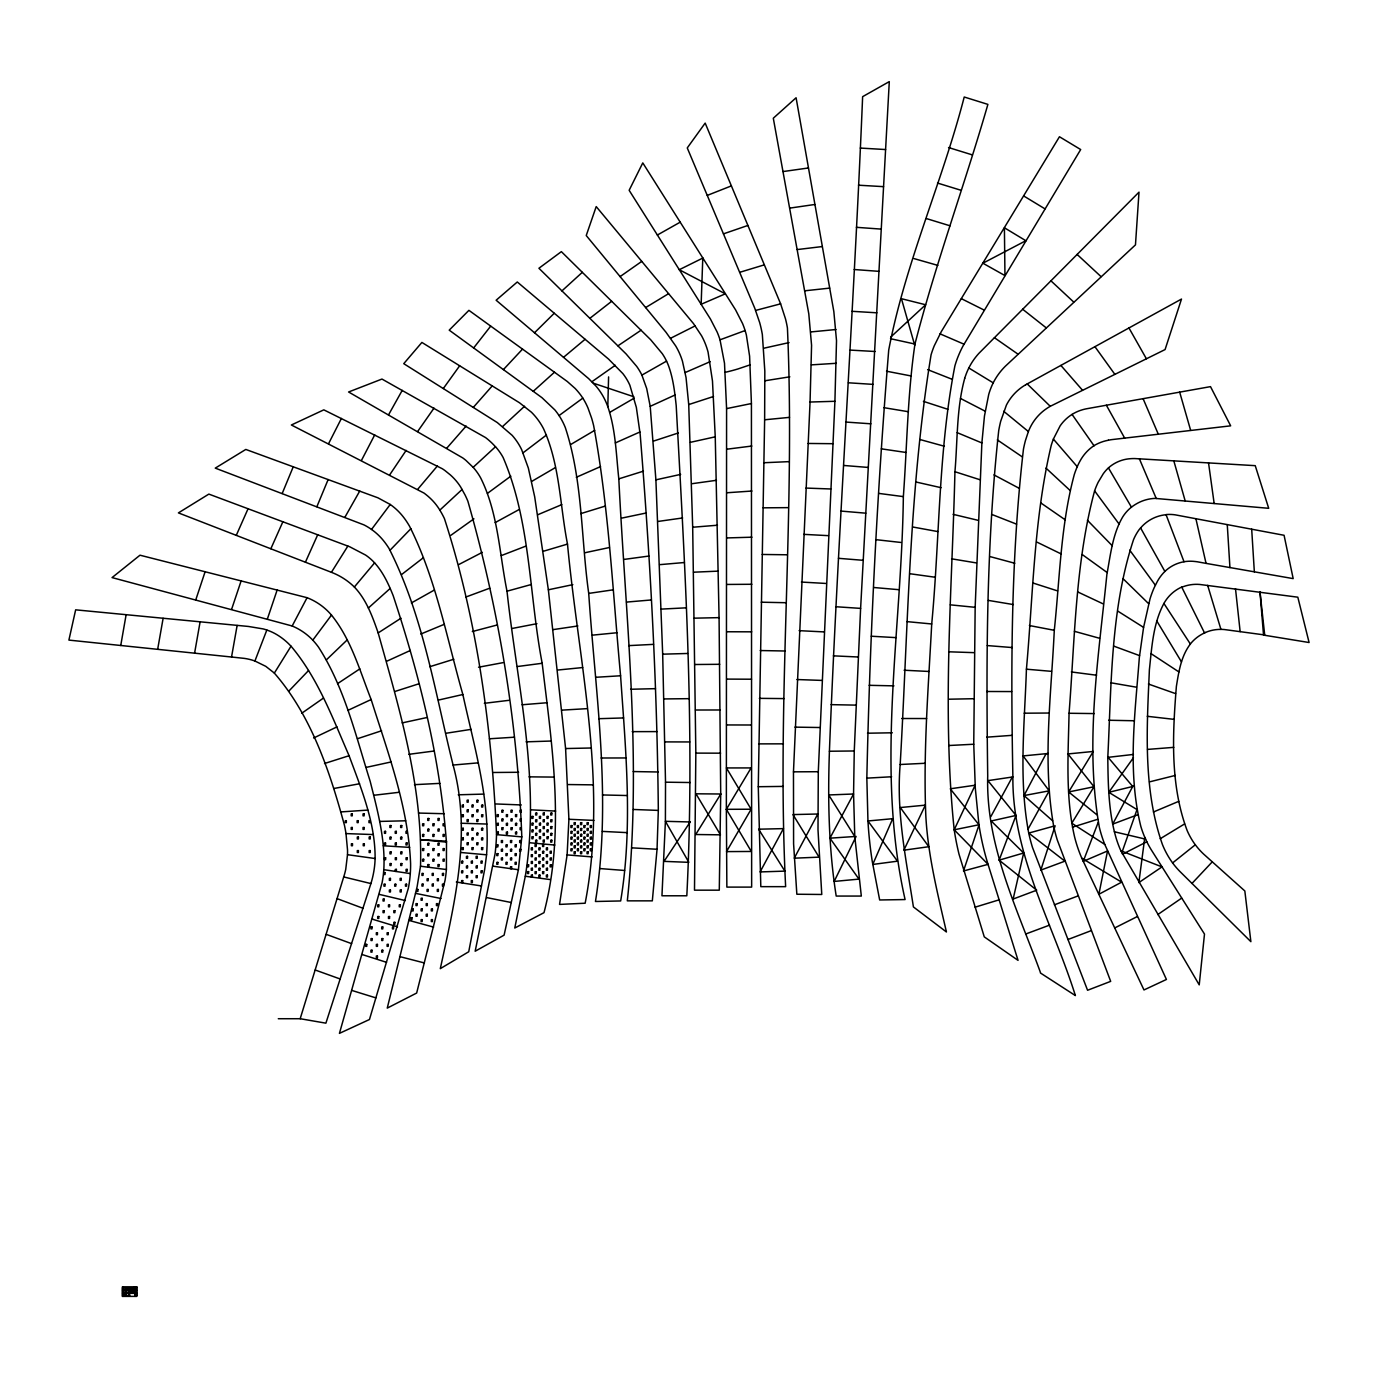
<?xml version="1.0" encoding="UTF-8"?>
<svg xmlns="http://www.w3.org/2000/svg" width="1378" height="1378" viewBox="0 0 1378 1378"><rect width="100%" height="100%" fill="white"/><g stroke="black" fill="none" stroke-linecap="round" stroke-linejoin="round"><path stroke-width="1.5" d="M751.182 767.925L726.413 767.942L751.131 809.231L726.516 851.604L751.303 851.466L726.361 809.317L726.585 408.611L724.501 363.224L720.022 339.815A86.366 86.366 0 0 0 717.128 332.012L710.428 319.007L629.143 190.302L642.785 162.897L735.594 309.895L742.535 323.486A82.508 82.508 0 0 1 745.102 330.548A81.216 81.216 0 0 1 746.376 335.061L749.598 356.144L751.423 403.53L751.647 887.105L726.861 887.105L726.361 809.317L751.096 767.925M665.522 782.187L665.402 821.322L661.957 895.786L686.812 895.786C695.115 732.476 685.107 568.718 676.202 405.614C674.755 392.265 673.222 378.709 668.623 366.014A61.063 61.063 0 0 0 666.556 361.122A58.858 58.858 0 0 0 662.267 353.646L650.674 339.746L561.363 251.64L538.919 268.262L626.129 353.974L636.688 366.376A60.684 60.684 0 0 1 641.89 375.092L646.695 388.544L650.209 406.338L655.894 479.837L662.68 654.171L665.522 782.187L690.309 782.532M720.711 794.004L719.282 890.171L694.495 890.171L695.838 753.111L692.686 527.24L688.724 404.564L686.037 377.538L682.454 361.208A70.14 70.14 0 0 0 675.702 345.947L666.039 332.305L586.236 235.535L596.209 206.579L693.513 323.623L701.591 335.801A73.447 73.447 0 0 1 708.068 352.079L712.478 380.983L715.251 436.826L719.075 617.637L720.711 794.004L695.959 793.797L720.47 834.827L695.701 834.517L720.797 794.004M900.178 764.497C896.113 812.675 906.19 859.803 913.407 906.931L946.428 931.976C937.66 893.719 927.928 855.29 925.827 815.948C923.174 751.923 928.341 687.88 931.717 623.976C939.83 538.143 938.28 450.658 954.902 365.859A100.06 100.06 0 0 1 957.882 357.074L959.071 354.215A100.766 100.766 0 0 1 963.084 345.861L1080.679 149.547L1059.458 136.749L941.277 331.667L934.25 345.826A95.978 95.978 0 0 0 931.08 354.783C908.998 489.845 908.154 628.024 900.178 764.497L925.189 763.274M1107.791 757.366C1111.478 684.797 1110.496 609.352 1133.543 539.625A50.986 50.986 0 0 1 1138.969 529.875L1140.588 527.912L1164.875 571.439A43.803 43.803 0 0 0 1157.52 581.12L1154.041 587.993A102.661 102.661 0 0 0 1150.027 598.844L1143.585 627.386L1139.33 657.599C1135.162 713.408 1127.135 771.37 1140.863 826.507A100.663 100.663 0 0 0 1144.808 837.393L1146.823 841.769A99.526 99.526 0 0 0 1150.992 849.382L1204.493 934.077L1199.222 984.874L1120.865 850.777A108.724 108.724 0 0 1 1116.163 838.237C1108.463 812.073 1108.119 784.426 1107.791 757.366L1133.422 754.438M764.635 419.79L764.824 371.061L762.344 334.561A116.01 116.01 0 0 0 759.691 322.659L754.765 308.224L687.26 147.928L705.174 123.09L780.62 303.832L785.46 318.749A106.519 106.519 0 0 1 787.424 328.016C795.674 513.977 776.382 700.558 785.632 886.657L760.811 886.657L758.279 786.717L764.635 419.79L789.525 417.362M793.47 771.835L793.59 843.818L796.846 894.236L821.77 894.477L817.998 829.763L818.291 771.714L834.913 401.291L836.515 340.659L833.845 311.617L796.088 97.752L773.299 118.215L808.8 313.891L811.573 345.31L810.057 402.031L793.47 771.835L818.291 771.714M964.703 378.382A68.004 68.004 0 0 1 968.82 367.978A64.335 64.335 0 0 1 978.776 353.474L1139.003 192.145L1135.472 244.871L1005.372 366.203A64.318 64.318 0 0 0 993.211 382.843A69.038 69.038 0 0 0 988.732 394.401L984.46 416.035L981.877 442.941L975.159 607.319L973.746 744.241L975.314 788.319L978.948 824.767A268.021 268.021 0 0 0 981.222 837.617A277.099 277.099 0 0 0 988.043 864.351L1018.049 960.363L984.271 936.868L959.036 854.257A276.961 276.961 0 0 1 954.196 829.797C941.829 710.91 952.077 590.886 954.937 471.724C957.624 440.684 956.401 408.698 964.703 378.382M300.18 1018.721L325.897 1023.165L370.906 883.574A95.754 95.754 0 0 0 373.283 874.324L373.869 871.189A88.536 88.536 0 0 0 375.109 858.528C375.367 822.718 361.277 788.716 349.082 755.712C332.632 718.007 317.87 677.993 291.034 646.179L274.343 673.101C311.325 715.578 329.824 771.577 344.431 825.198A172.216 172.216 0 0 1 345.465 830.434A150.891 150.891 0 0 1 345.999 833.587L347.514 849.881A90.345 90.345 0 0 1 347.497 854.687L345.74 869.346A85.212 85.212 0 0 1 344.448 874.53L300.18 1018.721L278.287 1018.721M1025.645 384.789L1181.497 299.06L1165.082 349.564L1050.26 406.303A54.982 54.982 0 0 0 1047.177 408.198A48.488 48.488 0 0 0 1030.572 426.698A58.048 58.048 0 0 0 1028.384 431.538L1025.439 440.529A123.503 123.503 0 0 0 1023.458 449.176C1010.884 557.763 1010.78 667.727 1012.882 776.934C1012.124 854.515 1052.758 923.587 1075.391 995.588L1040.459 973.006A3.755 3.755 0 0 0 1040.201 971.921L1040.132 971.628C1016.998 908.291 985.683 845.369 987.716 776.107C986.131 660.958 986.252 545.154 998.723 430.573A138.231 138.231 0 0 1 1000.669 421.341L1006.422 405.063A49.419 49.419 0 0 1 1025.645 384.789M829.418 751.234C827.747 799.602 828.626 848.193 836.205 896.062L861.319 896.062L854.773 836.515L853.568 794.004L854.257 750.976L860.613 608.387L889.292 81.612L862.628 96.667C853.619 314.959 837.996 532.924 829.418 751.234L854.257 750.976M866.831 778.139C869.983 635.31 877.097 492.428 888.724 350.046C905.122 263.577 942.259 182.12 964.221 97.011L987.888 104.383C964.755 184.583 935.696 263.215 914.958 344.052C907.499 394.539 907.103 445.783 903.348 496.614C901.746 630.401 875.237 767.253 905.088 899.558L879.664 899.972L872.205 861.061A421.306 421.306 0 0 1 867.951 820.978L866.831 778.139L891.635 776.761M521.797 836.894C517.766 723.777 498.957 609.989 467.883 501.23A105.072 105.072 0 0 0 465.075 495.012L460.683 487.037A56.842 56.842 0 0 0 450.382 474.945L445.06 470.639A51.675 51.675 0 0 0 442.252 468.709L323.813 409.852L291.378 424.992L424.028 493.083A78.701 78.701 0 0 1 428.179 496.407L429.764 497.82A56.343 56.343 0 0 1 439.289 509.223L441.46 512.874A102.282 102.282 0 0 1 444.405 518.541C477.115 619.325 491.946 728.928 496.528 834.62A223.718 223.718 0 0 1 495.098 853.705L475.169 951.216L504.107 935.145L518.421 869.725L521.797 836.894L496.528 834.62M559.072 415.57A68.487 68.487 0 0 1 565.273 427.456C582.877 480.681 580.965 538.35 588.716 593.401C595.623 695.666 611.953 799.326 595.451 901.488L620.668 900.954C633.088 826.404 625.715 750.597 620.582 675.771C612.779 592.351 608.887 508.189 593.66 425.716A137.697 137.697 0 0 0 591.593 418.068L588.044 408.146A66.661 66.661 0 0 0 582.825 398.121A63.56 63.56 0 0 0 577.744 391.352A71.243 71.243 0 0 0 575.091 388.407L567.202 381.43L468.916 310.343L449.211 330.152L542.002 397.708L554.903 409.955A69.313 69.313 0 0 1 559.055 415.57L582.808 398.139M658.322 810.402L657.048 849.261L652.328 900.85L627.317 900.85C642.286 760.535 625.698 619.187 618.808 478.855C616.155 454.74 615.759 429.815 607.801 406.648A66.471 66.471 0 0 0 599.292 390.318A74.601 74.601 0 0 0 596.037 386.167L588.664 378.64L496.132 300.232L517.284 281.99L608.594 359.124L622.873 373.61A55.241 55.241 0 0 1 629.867 385.22L636.343 407.354L640.167 434.242C650.364 559.347 657.117 684.866 658.322 810.402L633.432 809.472M1172.592 862.938L1195.329 844.766A68.797 68.797 0 0 0 1203.683 854.136L1244.834 890.963L1250.88 941.674L1179.62 871.189A80.424 80.424 0 0 1 1172.592 862.921A84.833 84.833 0 0 1 1162.481 844.662C1142.793 788.888 1146.892 727.825 1149.39 669.725C1151.819 647.367 1153.041 623.683 1163.91 603.461A38.274 38.274 0 0 1 1181.721 587.045M568.907 819.273L567.116 854.911L559.537 904.416L585.15 903.227C608.18 784.116 578.691 662.887 567.495 544.086C559.95 505.847 559.95 464.679 543.5 428.644A66.213 66.213 0 0 0 531.477 412.263L519.506 402.772L421.892 342.433L403.754 363.671L497.303 422.564L512.151 435.345A61.373 61.373 0 0 1 521.642 449.624L528.342 468.072L534.698 496.855L548.358 589.784L565.6 748.547L568.907 819.273L593.901 820.41M1163.91 603.461L1190.368 644.026C1181.101 656.1 1178.741 671.792 1176.381 686.399C1172.54 734.216 1169.974 784.978 1187.199 830.676A73.223 73.223 0 0 0 1195.294 844.783M1108.394 440.202A55.378 55.378 0 0 1 1112.063 439.582L1230.657 425.836L1210.504 386.632L1086.467 408.784A47.886 47.886 0 0 0 1082.557 409.731A41.116 41.116 0 0 0 1072.05 414.399L1071.619 414.692A41.237 41.237 0 0 0 1060.147 425.836L1053.378 439.082A98.665 98.665 0 0 0 1051.259 445.249C1033.913 518.455 1033.138 594.555 1026.421 669.191C1024.646 723.605 1018.463 779.121 1028.729 833.087A176.246 176.246 0 0 0 1032.501 847.487L1087.569 990.265L1110.685 981.36L1057.322 840.098A165.963 165.963 0 0 1 1053.688 826.18C1042.25 761.534 1051.242 695.304 1054.291 630.297C1059.837 578.364 1060.629 525.156 1074.323 474.463A85.918 85.918 0 0 1 1076.924 467.469L1077.923 465.196A59.426 59.426 0 0 1 1080.18 460.769A42.976 42.976 0 0 1 1093.977 445.68A42.305 42.305 0 0 1 1108.394 440.237M607.801 406.648L608.594 376.9M1108.48 467.969L1131.459 507.173A40.134 40.134 0 0 1 1135.593 504.331A40.22 40.22 0 0 1 1154.988 498.388L1268.707 508.31L1255.237 465.661L1134.783 458.564A45.887 45.887 0 0 0 1130.58 458.685A36.603 36.603 0 0 0 1108.412 467.9A39.514 39.514 0 0 0 1103.244 473.791L1098.197 482.197A76.152 76.152 0 0 0 1094.597 490.861C1075.236 563.12 1074.892 639.099 1069.052 713.27C1068.26 754.386 1065.246 796.501 1074.599 836.963A137.025 137.025 0 0 0 1081.799 858.201L1143.981 989.955L1166.425 979.465L1104.76 844.421A130.531 130.531 0 0 1 1099.351 827.334C1084.538 743.827 1098.507 657.961 1106.879 574.471C1110.513 555.007 1112.528 534.13 1122.829 516.733A38.705 38.705 0 0 1 1131.441 507.156M473.154 467.314A56.67 56.67 0 0 1 480.681 477.942C498.181 512.926 499.387 553.491 507.001 591.196C517.198 685.383 540.899 781.395 525.294 876.253L514.769 928.014L544 912.667C565.411 830.796 552.044 745.756 542.174 663.283C529.066 595.227 530.788 521.883 503.091 457.41A56.911 56.911 0 0 0 495.494 446.713L492.239 443.371A87.779 87.779 0 0 0 488.122 439.634A50.211 50.211 0 0 0 485.504 437.549L381.964 379.053L348.6 391.989L462.681 457.875A53.208 53.208 0 0 1 465.971 460.441L473.136 467.331L495.494 446.73M383.807 869.69C385.513 839.684 377.434 810.126 370.165 781.292C355.8 735.835 344.621 687.674 318.49 647.109A76.135 76.135 0 0 0 312.789 640.15A60.632 60.632 0 0 0 292.17 625.991L112.066 577.589L139.988 555.196L307.07 597.69A61.08 61.08 0 0 1 331.478 615.088C351.235 639.495 359.813 670.81 371.147 699.524C388.028 753.025 408.37 807.181 410.61 863.868A128.791 128.791 0 0 1 410.299 873.566L410.196 874.978A117.319 117.319 0 0 1 408.336 888.276L369.459 1019.513L339.436 1033.362L382.068 882.833A110.498 110.498 0 0 0 383.411 874.031L383.807 869.69L410.299 873.566M420.497 866.211C422.908 786.717 399.344 708.705 378.175 632.915C372.508 616.689 366.445 599.671 354.353 587.011A66.764 66.764 0 0 0 331.426 572.318L178.417 512.892L208.853 494.099L349.719 546.773L365.618 555.076A51.899 51.899 0 0 1 374.609 562.861C383.136 572.301 388.562 584.031 393.212 595.761C419.549 675.478 440.116 758.227 446.42 842.113L420.6 839.65L446.506 841.183L446.403 869.535A125.467 125.467 0 0 1 445.008 880.576L416.656 993.038L387.252 1008.11L417.121 886.674L420.497 866.211L446.403 869.535M486.572 854.808C490.482 800.429 474.29 747.048 462.853 694.512C446.782 638.169 436.103 579.087 409.611 526.379A89.863 89.863 0 0 0 406.631 521.539A77.03 77.03 0 0 0 404.46 518.438A65.231 65.231 0 0 0 400.895 514.011A59.392 59.392 0 0 0 392.627 506.243A62.441 62.441 0 0 0 390.232 504.469L377.899 497.802L245.801 449.435L215.278 468.124L363.947 524.88A59.754 59.754 0 0 1 369.959 528.377L372.801 530.375A58.358 58.358 0 0 1 376.849 533.682A59.495 59.495 0 0 1 380.586 537.334A61.872 61.872 0 0 1 382.895 539.935L383.98 541.278A71.949 71.949 0 0 1 387.08 545.481A82.37 82.37 0 0 1 388.992 548.392C423.304 615.725 435 692.342 453.086 765.048C471.724 833.38 454.981 901.143 440.305 968.648L468.727 951.75L484.694 869.242L486.572 854.808L460.975 852.5M1144.808 837.393L1138.865 882.575L1161.981 866.9L1120.865 850.777M237.137 625.457L231.538 657.013L68.9 640.098L75.652 609.834L248.419 626.456L263.25 628.936A51.675 51.675 0 0 1 266.832 630.039A51.331 51.331 0 0 1 276.806 634.621A63.595 63.595 0 0 1 290.999 646.213M120.747 645.49L126.121 614.726M157.66 649.331L163.121 618.309M194.591 653.155L200.103 621.874M1016.017 815.449L991.178 820.978L1023.665 852.999L1013.14 899.042L1036.721 890.188L999.136 860.165L1016.017 815.449L987.923 780.637L1012.882 776.934M1055.135 825.784L1040.821 870.121L1064.918 861.164L1028.729 833.087L1053.688 826.18M277.236 589.767L267.453 618.791M195.814 599.757L205.15 571.612M231.625 609.265L241.202 580.672M963.48 870.982L978.914 825.198M1121.795 852.81L1137.005 809.592L1108.79 792.316L1133.439 757.693M1098.214 822.321L1083.229 861.371L1107.533 850.967L1098.886 894.27L1121.64 882.161L1081.799 858.201M266.832 630.039L254.913 661.009L265.765 666.332L274.136 672.912M282.197 493.496L293.238 466.797M316.888 506.673L328.136 479.561M236.293 535.319L248.057 508.758M270.863 548.72L282.869 521.762M305.434 562.155L317.698 534.785M954.196 829.797L975.142 785.219L950.252 788.802L978.948 824.767L954.196 829.797L988.043 864.351L963.67 870.93M856.117 836.429L834.172 881.438L858.959 879.112L829.935 838.168L853.568 794.004L828.712 794.951L854.773 836.515L829.935 838.168M328.601 443.63L341.417 418.43M361.501 460.338L374.713 434.897M292.188 625.956L307.07 597.69M1052.603 820.788L1024.009 795.571L1046.091 753.68M990.696 816.878L1012.365 777.003M1027.954 829.28L1049.192 790.834L1023.096 755.919L1048.296 753.473M388.527 414.881L402.221 390.37M344.896 517.267L359.744 491.033M1096.836 814.76L1068.656 791.971L1093.305 751.458L1067.933 753.938L1094.011 786.752L1071.791 823.217L1104.76 844.421M331.443 572.266L347.859 546.067M389.802 474.704L406.131 450.399M417.603 431.555L434.001 408.129M443.303 388.544L459.649 365.807M312.789 640.15L331.495 615.07M371.526 529.445L390.232 504.469M473.636 347.979L490.671 326.155M354.353 587.011L374.592 562.861M417.81 489.173L437.446 465.919M446.713 448.246L466.126 426.06M473.291 407.406L492.239 385.909M503.401 369.614L522.52 349.116M1191.987 883.436L1212.244 861.87M288.846 691.101L308.517 670.552M390.077 550.201L410.885 528.687M534.492 332.787L554.232 313.271M326.397 659.855L347.135 639.978M439.84 510.118L462.13 489.448M890.791 336.99L925.654 304.762L901.453 298.699L914.734 345.292M502.729 426.405L524.57 406.252M561.914 290.913L582.308 272.327M368.357 608.025L390.181 588.44M533.252 391.318L554.507 372.181M563.533 357.315L585.064 339.315M589.853 318.335L611.677 301.3M401.532 574.592L423.425 557.677M523.072 452.811L546.446 435.035M323.434 698.095L301.696 713.287M487.433 493.393L510.825 476.168M450.899 535.284L473.929 518.834M591.937 381.706L615.294 365.273M620.1 276.582L641.735 261.407M617.964 345.809L641.114 330.186M1157.778 914.579L1181.652 898.129M337.593 683.626L359.813 668.898M378.175 632.915L400.998 618.222M1114.75 927.928L1137.246 916.594M1160.207 838.754L1184.546 823.958M645.627 307.57L668.537 293.703M570.595 444.577L594.71 430.349M531.632 481.456L555.403 467.59M609.679 412.401L634.224 398.139M670.569 338.282L695.235 325.845M641.89 375.109L666.556 361.122M657.358 235.035L680.146 222.202M411.385 602.944L434.173 590.146M495.133 522.606L518.886 509.671M458.771 564.549L482.334 552.337M710.118 361.691L685.193 372.542M1122.484 854.257L1146.823 841.769M313.65 737.988L336.955 726.895M347.859 710.393L371.147 699.524M386.787 661.216L410.351 650.468M650.209 406.338L675.013 395.004M1205.423 632.502L1204.527 632.915L1181.807 587.235A38.343 38.343 0 0 1 1199.756 584.461L1297.818 597.191L1309.1 642.527L1263.54 635.086L1259.974 591.627L1264.694 634.965L1224.525 629.557A43.941 43.941 0 0 0 1220.925 629.384A38.033 38.033 0 0 0 1205.405 632.485M615.329 442.924L639.909 431.986M576.297 477.288L600.55 466.591M537.747 514.752L561.793 504.624M1153.42 812.004L1178.724 801.359M420.772 634.052L444.25 624.32M707.276 195.4L731.374 185.892M745.102 330.548L720.022 339.815M501.316 555.592L525.397 546.291M1067.933 939.52L1091.255 930.632M1137.935 814.656L1112.683 824.13L1132.716 786.476L1108.101 757.332M1054.411 904.812L1078.061 895.924M1026.162 933.853L1049.468 925.172M465.747 597.07L489.724 588.199M750.235 364.825L737.885 368.977A181.638 181.638 0 0 1 725.276 372.284M723.484 233.847L747.875 225.458M357.488 738.711L381.585 730.771M688.724 404.564L713.546 396.485M653.585 441.063L678.355 432.968M394.78 691.515L418.929 683.781M1072.48 827.162L1097.629 819.307M324.519 763.515L349.082 755.712M618.808 478.855L643.423 471.155M429.815 666.694L453.81 659.252M580.758 513.632L605.2 506.105M975.107 907.172L998.843 899.92M739.676 272.327L764.29 264.869M543.208 551.303L567.495 544.086M999.136 860.165L1023.665 852.999M755.626 310.429L780.62 303.832M507.001 591.196L531.34 584.496M472.327 631.537L496.631 625.13M1149.51 781.877L1175.331 775.418M1108.79 792.316L1134.335 786.08M789.026 342.605L763.946 348.186M438.428 700.076L462.853 694.512M690.464 442.304L715.251 436.826M655.894 479.837L680.663 474.394M402.187 722.899L426.801 717.559M366.255 767.374L391.076 761.965M1068.656 791.971L1094.011 786.752M584.858 552.75L609.42 547.514M548.358 589.784L572.835 584.651M621.633 518.128L646.299 512.978M726.585 408.611L751.423 403.53M512.375 628.42L536.938 623.683M1024.009 795.571L1049.192 790.834M478.545 667.228L503.125 662.629M333.872 788.492L359.555 783.755M789.852 376.814L764.893 380.776M446.317 733.217L471.138 729.358M553.267 629.591L577.899 625.956M588.716 593.401L613.382 589.801M789.697 208.13L814.846 204.478M783.048 171.561L808.421 167.978M657.84 521.47L682.644 517.956M691.687 483.747L716.457 480.302M624.182 559.399L648.9 556.057M408.87 754.317L433.898 751.044M836.36 363.292L811.435 364.86M517.456 666.521L542.174 663.283M727.033 449.176L751.837 446.041M484.333 703.314L509.137 700.3M797.225 249.573L822.27 246.559M373.8 795.278L399.258 792.281M835.981 329.514L810.953 331.926M804.7 290.81L829.642 288.123M557.918 670.018L582.653 667.555M592.385 635.155L617.12 632.726M453.086 765.048L478.269 762.844M659.58 564.67L684.418 562.517M626.525 602.083L651.277 599.964M692.686 527.24L717.456 525.225M522.107 704.761L546.963 702.746M367.823 810.092L341.193 811.9M1147.547 749.408L1173.78 747.358M986.7 737.178L1011.693 735.37M727.205 492.738L751.957 491.033M489.431 738.78L514.425 737.196M595.796 677.287L620.582 675.771M562.121 710.118L586.959 708.654M414.468 784.668L439.858 783.376M661.199 609.11L686.037 607.836M628.695 645.627L653.499 644.37M948.822 745.515L973.746 744.241M763.98 462.732L788.802 461.647M693.547 572.197L718.317 571.129M405.666 820.788L379.656 821.426M526.069 741.846L551.045 741.037M810.057 402.031L834.913 401.291M598.775 718.696L623.614 717.938M727.222 537.92L751.957 537.196M662.68 654.171L687.519 653.482M458.254 794.796L483.695 794.107M875.047 351.493L850.226 350.098M630.624 689.258L655.463 688.655M694.323 618.171L719.075 617.637M565.6 748.547L590.507 748.013M948.667 699.214L973.591 698.715M867.503 733.217L892.341 732.786M758.279 786.717L783.066 786.407M663.972 698.939L688.793 698.663M763.154 507.827L787.94 507.638M694.977 664.506L719.729 664.299M493.479 772.49L518.628 772.283M727.136 584.444L751.871 584.272M1024.164 713.201L1049.295 713.029M726.361 809.317L751.131 809.231M695.494 710.014L720.229 709.98M632.192 731.649L657.065 731.597M758.623 743.879L783.427 743.844M601.101 758.003L625.974 757.952M133.718 1287.345L136.629 1287.345M136.629 1287.672L122.59 1287.672L122.59 1296.181L129.601 1296.181L129.601 1287.672M122.694 1287.775L136.525 1287.775L136.525 1290.032L133.304 1289.946M127.982 1288.895L129.015 1288.895M126.294 1287.862L126.294 1289.946L129.429 1289.963M132.943 1289.963L129.945 1290.118M122.694 1290.032L136.525 1290.101M122.59 1290.514L136.629 1290.514M122.694 1290.618L136.525 1290.618L136.525 1292.874L122.694 1292.874M131.496 1291.737L132.529 1291.737M122.78 1292.788L125.915 1292.788L125.898 1290.704M129.429 1292.788L126.294 1292.788L126.294 1290.704M129.79 1292.788L132.943 1292.788M133.304 1292.788L136.456 1292.788M122.59 1293.339L136.629 1293.339M122.694 1293.442L129.498 1293.442M135.078 1294.011L136.835 1294.011M122.935 1294.545L125.484 1294.545M122.9 1294.579L125.519 1294.579M135.182 1295.182L136.835 1295.286M122.694 1295.716L129.498 1295.716L127.12 1295.785M135.182 1295.699L136.835 1295.596M123.624 1295.785L125.984 1295.785M901.712 718.506L926.602 718.541M664.971 741.898L689.758 741.95M726.981 631.761L751.716 631.83M986.648 691.498L1011.641 691.567M726.585 724.949L751.337 725M695.838 753.111L720.591 753.18M726.792 679.096L751.527 679.216M808.163 443.458L832.932 443.699M759.347 698.353L784.134 698.594M529.031 776.847L554.094 777.089M762.223 554.456L787.01 554.783M1069.052 713.27L1094.321 713.58M568.029 784.547L593.005 784.857M794.899 727.136L819.703 727.515M760.26 650.537L785.047 651.002M633.225 771.559L658.116 771.99M831.106 704.64L855.927 705.123M1108.635 720.246L1134.266 720.763M761.242 602.203L786.028 602.72M869.139 685.314L893.943 685.865M602.496 794.951L627.386 795.537M418.567 813.054L444.233 813.726M461.303 823.252L486.899 824.044M949.27 651.811L974.16 652.655M796.88 679.526L821.632 680.405M806.009 488.07L830.745 488.983M345.999 833.587L373.3 834.568M496.08 803.96L521.315 804.941M873.17 384.376L848.4 382.791M833.363 655.842L858.149 656.996M409.662 847.384L383.273 845.782M852.017 311.307L876.873 312.806M799.102 630.659L823.855 631.899M904.106 670.225L928.927 671.465M602.375 831.399L627.266 832.639M530.564 809.799L555.661 811.091M803.753 534.354L828.471 535.663M801.428 582.067L826.163 583.462M871.275 636.223L896.045 637.635M632.192 847.866L657.048 849.261M858.494 185.203L883.556 186.65M860.285 148.066L885.589 149.547M870.879 423.804L846.109 422.081M835.86 606.733L860.613 608.387M856.375 227.318L881.265 229.11M854.205 269.52L879.009 271.345M599.74 868.553L624.578 870.465M843.629 465.454L868.364 467.452M838.444 558.314L863.196 560.312M987.303 645.576L1012.279 647.557M567.116 854.911L592.075 856.909M841.045 511.083L865.797 513.184M873.669 587.493L898.37 589.646M1026.421 669.191L1051.448 671.344M529.738 842.768L554.834 845.058M906.965 621.616L931.717 623.976M950.286 604.839L975.159 607.319M231.538 657.013L244.199 658.374A51.933 51.933 0 0 1 249.452 659.373A56.05 56.05 0 0 1 252.036 660.062L254.741 660.94M876.167 539.694L900.833 542.45M1147.271 716.302L1173.867 719.333M878.716 493.393L903.348 496.614M1071.343 671.947L1096.543 675.22M525.294 876.253L550.235 879.577M905.897 452.449L881.3 448.832M910.031 573.748L934.715 577.175M493.272 866.211L518.421 869.725M347.497 854.687L375.109 858.528M456.342 882.041L481.473 885.968M883.866 407.664L908.429 411.729M951.578 558.813L976.416 562.93M988.405 600.412L1013.364 604.563M1110.875 682.782L1136.419 687.191M1206.043 563.378L1293.184 578.622L1284.072 535.284L1175.382 514.872A38.326 38.326 0 0 0 1166.029 514.58L1184.012 561.724A39.342 39.342 0 0 1 1195.329 561.535A49.401 49.401 0 0 1 1197.241 561.776L1206.043 563.378L1195.897 518.696M913.235 527.085L937.85 531.581M1029.383 625.543L1054.291 630.297M886.536 371.216L911.047 375.953M486.779 897.612L511.272 902.521M415.536 893.357L440.994 898.508M370.906 883.574L343.759 876.942M890.481 338.695L914.958 344.052M916.525 482.128L941.071 487.691M1114.371 831.778L1145.583 839.15M379.294 894.391L405.339 900.557M953.128 514.339L977.932 520.281M400.033 956.676L424.355 962.946M989.835 556.54L1014.776 563.257M408.939 920.401L433.622 927.118M919.918 439.513L944.361 446.248M1074.392 631.313L1099.489 638.255M913.958 258.582L937.832 265.386M397.484 926.808L373.576 919.557A3.876 3.876 0 0 0 373.093 919.264L372.422 918.954M926.447 218.585L950.097 225.82M937.505 183.05L961.138 190.319M948.529 147.532L972.179 154.836M351.734 990.403L375.867 997.879M947.788 409.283L923.415 401.36M954.937 471.724L979.689 479.647M362.069 954.506L386.546 962.326M1032.777 582.946L1057.563 590.904M593.418 383.222L633.863 396.761M1148.391 684.022L1175.572 693.616M315.252 970.026L340.142 978.983M326.276 934.37L351.614 943.654M1114.027 646.213L1139.554 655.618M337.317 898.714L363.137 908.326M991.643 514.373L1016.551 524.14M927.635 369.614L951.853 379.174M957.176 432.64L981.877 442.941M940.02 333.838L964.014 344.19M1078.009 592.058L1103.037 603.822M1036.583 541.95L1061.215 553.956M961.362 298.664L984.288 310.153M960.483 398.449L985.149 411.178M993.951 474.893L1018.842 488.122M1023.682 195.952L1044.972 208.853M968.837 367.995L993.228 382.843M1118.023 611.264L1143.585 627.386M1150.975 653.603L1178.913 671.93M997.31 439.892L1022.183 456.807M1040.872 502.97L1065.315 519.885M994.382 337.679L1018.032 354.18M1082.281 554.576L1107.171 572.542M1022.648 309.24L1046.109 327.757M1003.701 411.281L1028.384 431.538M1045.988 468.124L1070.189 490.551M1077.114 254.43L1101.022 276.616M1050.914 280.802L1073.651 302.006M1027.196 383.911L1050.26 406.303M1123.001 578.639L1148.649 603.685M1087.414 520.264L1112.184 545.671M1060.922 365.463L1082.505 390.232M1053.378 439.082L1077.251 466.694M1094.597 490.861L1119.005 523.933M1129.736 550.166L1155.332 585.168M1094.993 346.756L1114.802 374.282M1072.067 414.416L1094.08 445.852M1156.831 621.047L1181.497 661.922M1128.995 328.033L1146.375 358.745M1106.379 405.253L1124.655 438.083M1143.12 398.724L1158.278 434.156M1139.382 458.788L1156.245 498.491M1207.662 585.374L1220.925 629.384M1179.689 392.179L1190.661 430.401M1173.815 460.838L1185.166 500.886M133.459 1290.118L133.442 1287.896M1208.54 462.905L1214.156 503.452M1235.498 588.699L1240.148 631.624M1251.689 529.186L1254.342 571.818M1227.264 524.605L1229.934 567.564M136.043 1287.896L136.043 1289.894M136.043 1290.738L136.043 1292.736M135.182 1286.897L135.182 1296.388M134.734 1287.896L134.734 1289.894M133.442 1290.738L133.442 1292.736M133.115 1287.672L133.115 1293.339M133.011 1287.775L133.011 1290.032M133.011 1290.618L133.011 1292.874M132.529 1287.896L132.529 1289.894M132.529 1290.738L132.529 1292.736M132.512 1287.93L132.512 1289.877M132.512 1290.773L132.512 1292.719M131.496 1290.738L131.496 1292.736M131.237 1287.896L131.237 1289.894M129.945 1287.93L129.945 1289.877M129.945 1290.773L129.945 1292.719M129.704 1287.775L129.704 1290.032M129.704 1290.618L129.704 1292.874M129.015 1287.896L129.015 1289.894M129.015 1290.738L129.015 1292.736M129.015 1293.58L129.015 1295.578M127.982 1287.896L127.982 1289.894M126.294 1293.529L126.294 1295.63M126.087 1287.672L126.087 1296.181M125.898 1293.529L125.915 1295.63M125.519 1290.738L125.519 1292.736M125.519 1293.58L125.519 1295.578M122.797 1286.897L122.797 1296.388M1190.334 643.991A38.532 38.532 0 0 1 1204.544 632.933M1140.622 527.929A38.067 38.067 0 0 1 1166.046 514.717M1164.875 571.439A36.517 36.517 0 0 1 1184.029 561.759M702.78 258.082L701.144 304.28L725.345 293.824L679.268 269.726L702.78 258.082M892.703 818.687L872.739 864.454L897.474 861.181L867.951 820.978L892.703 818.687M925.344 805.148L903.865 850.192L928.824 846.712L900.316 807.542L925.344 805.148M817.791 814.002L794.262 858.184L819.066 857.15L792.97 814.587L817.791 814.002M783.41 828.626L760.088 871.929L784.874 871.12L758.623 829.194L783.41 828.626M690.171 821.96L664.058 861.371L688.845 862.335L665.402 821.322L690.171 821.96M1025.852 240.719L982.893 263.215L1004.958 275.583L1004.407 227.766L1025.852 240.719M468.175 800.256L467.09 800.256L467.09 802.185L468.175 802.185L468.175 800.256M477.856 800.256L476.788 800.256L476.788 802.185L477.856 802.185L477.856 800.256M463.335 805.096L462.25 805.096L462.25 807.043L463.335 807.043L463.335 805.096M473.016 805.096L471.948 805.096L471.948 807.043L473.016 807.043L473.016 805.096M482.713 805.096L481.628 805.096L481.628 807.043L482.713 807.043L482.713 805.096M468.175 809.937L467.09 809.937L467.09 811.883L468.175 811.883L468.175 809.937M477.856 809.937L476.788 809.937L476.788 811.883L477.856 811.883L477.856 809.937M502.867 810.298L501.799 810.298L501.799 812.228L502.867 812.228L502.867 810.298M512.03 810.298L510.945 810.298L510.945 812.228L512.03 812.228L512.03 810.298M521.177 810.298L520.092 810.298L520.092 812.228L521.177 812.228L521.177 810.298M536.714 813.054L535.646 813.054L535.646 815.001L536.714 815.001L536.714 813.054M544.258 813.054L543.173 813.054L543.173 815.001L544.258 815.001L544.258 813.054M551.803 813.054L550.718 813.054L550.718 815.001L551.803 815.001L551.803 813.054M352.268 813.916L351.201 813.916L351.201 815.845L352.268 815.845L352.268 813.916M364.119 813.916L363.034 813.916L363.034 815.845L364.119 815.845L364.119 813.916M463.335 814.794L462.25 814.794L462.25 816.723L463.335 816.723L463.335 814.794M473.016 814.794L471.948 814.794L471.948 816.723L473.016 816.723L473.016 814.794M482.713 814.794L481.628 814.794L481.628 816.723L482.713 816.723L482.713 814.794M498.302 814.656L497.217 814.656L497.217 816.586L498.302 816.586L498.302 814.656M507.449 814.656L506.363 814.656L506.363 816.586L507.449 816.586L507.449 814.656M516.595 814.656L515.527 814.656L515.527 816.586L516.595 816.586L516.595 814.656M532.959 816.448L531.874 816.448L531.874 818.394L532.959 818.394L532.959 816.448M540.486 816.448L539.418 816.448L539.418 818.394L540.486 818.394L540.486 816.448M548.031 816.448L546.945 816.448L546.945 818.394L548.031 818.394L548.031 816.448M428.816 818.498L427.731 818.498L427.731 820.427L428.816 820.427L428.816 818.498M439.048 818.498L437.963 818.498L437.963 820.427L439.048 820.427L439.048 818.498M502.867 819.014L501.799 819.014L501.799 820.961L502.867 820.961L502.867 819.014M512.03 819.014L510.945 819.014L510.945 820.961L512.03 820.961L512.03 819.014M521.177 819.014L520.092 819.014L520.092 820.961L521.177 820.961L521.177 819.014M468.175 819.634L467.09 819.634L467.09 821.564L468.175 821.564L468.175 819.634M477.856 819.634L476.788 819.634L476.788 821.564L477.856 821.564L477.856 819.634M536.714 819.841L535.646 819.841L535.646 821.788L536.714 821.788L536.714 819.841M544.258 819.841L543.173 819.841L543.173 821.788L544.258 821.788L544.258 819.841M551.803 819.841L550.718 819.841L550.718 821.788L551.803 821.788L551.803 819.841M346.343 820.702L345.275 820.702L345.275 822.632L346.343 822.632L346.343 820.702M358.194 820.702L357.126 820.702L357.126 822.632L358.194 822.632L358.194 820.702M370.045 820.702L368.959 820.702L368.959 822.632L370.045 822.632L370.045 820.702M575.194 822.7L574.109 822.7L574.109 824.63L575.194 824.63L575.194 822.7M581.654 822.7L580.569 822.7L580.569 824.63L581.654 824.63L581.654 822.7M588.113 822.7L587.045 822.7L587.045 824.63L588.113 824.63L588.113 822.7M498.302 823.372L497.217 823.372L497.217 825.319L498.302 825.319L498.302 823.372M507.449 823.372L506.363 823.372L506.363 825.319L507.449 825.319L507.449 823.372M516.595 823.372L515.527 823.372L515.527 825.319L516.595 825.319L516.595 823.372M532.959 823.234L531.874 823.234L531.874 825.181L532.959 825.181L532.959 823.234M540.486 823.234L539.418 823.234L539.418 825.181L540.486 825.181L540.486 823.234M548.031 823.234L546.945 823.234L546.945 825.181L548.031 825.181L548.031 823.234M423.701 823.82L422.615 823.82L422.615 825.766L423.701 825.766L423.701 823.82M433.932 823.82L432.847 823.82L432.847 825.766L433.932 825.766L433.932 823.82M444.147 823.82L443.079 823.82L443.079 825.766L444.147 825.766L444.147 823.82M390.956 825.56L389.888 825.56L389.888 827.489L390.956 827.489L390.956 825.56M401.739 825.56L400.653 825.56L400.653 827.489L401.739 827.489L401.739 825.56M571.956 825.611L570.888 825.611L570.888 827.541L571.956 827.541L571.956 825.611M578.415 825.611L577.348 825.611L577.348 827.541L578.415 827.541L578.415 825.611M584.892 825.611L583.807 825.611L583.807 827.541L584.892 827.541L584.892 825.611M591.351 825.611L590.266 825.611L590.266 827.541L591.351 827.541L591.351 825.611M536.714 826.628L535.646 826.628L535.646 828.557L536.714 828.557L536.714 826.628M544.258 826.628L543.173 826.628L543.173 828.557L544.258 828.557L544.258 826.628M551.803 826.628L550.718 826.628L550.718 828.557L551.803 828.557L551.803 826.628M352.268 827.489L351.201 827.489L351.201 829.418L352.268 829.418L352.268 827.489M364.119 827.489L363.034 827.489L363.034 829.418L364.119 829.418L364.119 827.489M502.867 827.73L501.799 827.73L501.799 829.677L502.867 829.677L502.867 827.73M512.03 827.73L510.945 827.73L510.945 829.677L512.03 829.677L512.03 827.73M521.177 827.73L520.092 827.73L520.092 829.677L521.177 829.677L521.177 827.73M463.284 828.299L462.216 828.299L462.216 830.228L463.284 830.228L463.284 828.299M472.981 828.299L471.896 828.299L471.896 830.228L472.981 830.228L472.981 828.299M482.662 828.299L481.594 828.299L481.594 830.228L482.662 830.228L482.662 828.299M575.194 828.505L574.109 828.505L574.109 830.452L575.194 830.452L575.194 828.505M581.654 828.505L580.569 828.505L580.569 830.452L581.654 830.452L581.654 828.505M588.113 828.505L587.045 828.505L587.045 830.452L588.113 830.452L588.113 828.505M428.816 829.16L427.731 829.16L427.731 831.089L428.816 831.089L428.816 829.16M439.048 829.16L437.963 829.16L437.963 831.089L439.048 831.089L439.048 829.16M532.959 830.021L531.874 830.021L531.874 831.95L532.959 831.95L532.959 830.021M540.486 830.021L539.418 830.021L539.418 831.95L540.486 831.95L540.486 830.021M548.031 830.021L546.945 830.021L546.945 831.95L548.031 831.95L548.031 830.021M385.547 831.365L384.462 831.365L384.462 833.311L385.547 833.311L385.547 831.365M396.313 831.365L395.228 831.365L395.228 833.311L396.313 833.311L396.313 831.365M407.078 831.365L405.993 831.365L405.993 833.311L407.078 833.311L407.078 831.365M571.956 831.416L570.888 831.416L570.888 833.363L571.956 833.363L571.956 831.416M578.415 831.416L577.348 831.416L577.348 833.363L578.415 833.363L578.415 831.416M584.892 831.416L583.807 831.416L583.807 833.363L584.892 833.363L584.892 831.416M591.351 831.416L590.266 831.416L590.266 833.363L591.351 833.363L591.351 831.416M498.302 832.105L497.217 832.105L497.217 834.034L498.302 834.034L498.302 832.105M507.449 832.105L506.363 832.105L506.363 834.034L507.449 834.034L507.449 832.105M516.595 832.105L515.527 832.105L515.527 834.034L516.595 834.034L516.595 832.105M468.124 833.139L467.056 833.139L467.056 835.068L468.124 835.068L468.124 833.139M477.821 833.139L476.754 833.139L476.754 835.068L477.821 835.068L477.821 833.139M536.714 833.414L535.646 833.414L535.646 835.344L536.714 835.344L536.714 833.414M544.258 833.414L543.173 833.414L543.173 835.344L544.258 835.344L544.258 833.414M551.803 833.414L550.718 833.414L550.718 835.344L551.803 835.344L551.803 833.414M575.194 834.327L574.109 834.327L574.109 836.257L575.194 836.257L575.194 834.327M581.654 834.327L580.569 834.327L580.569 836.257L581.654 836.257L581.654 834.327M588.113 834.327L587.045 834.327L587.045 836.257L588.113 836.257L588.113 834.327M423.701 834.482L422.615 834.482L422.615 836.429L423.701 836.429L423.701 834.482M433.932 834.482L432.847 834.482L432.847 836.429L433.932 836.429L433.932 834.482M444.147 834.482L443.079 834.482L443.079 836.429L444.147 836.429L444.147 834.482M532.959 836.808L531.874 836.808L531.874 838.737L532.959 838.737L532.959 836.808M540.486 836.808L539.418 836.808L539.418 838.737L540.486 838.737L540.486 836.808M548.031 836.808L546.945 836.808L546.945 838.737L548.031 838.737L548.031 836.808M358.401 837.014L357.315 837.014L357.315 838.961L358.401 838.961L358.401 837.014M370.234 837.014L369.166 837.014L369.166 838.961L370.234 838.961L370.234 837.014M390.956 837.187L389.888 837.187L389.888 839.133L390.956 839.133L390.956 837.187M401.739 837.187L400.653 837.187L400.653 839.133L401.739 839.133L401.739 837.187M571.956 837.238L570.888 837.238L570.888 839.168L571.956 839.168L571.956 837.238M578.415 837.238L577.348 837.238L577.348 839.168L578.415 839.168L578.415 837.238M584.892 837.238L583.807 837.238L583.807 839.168L584.892 839.168L584.892 837.238M591.351 837.238L590.266 837.238L590.266 839.168L591.351 839.168L591.351 837.238M463.284 837.979L462.216 837.979L462.216 839.925L463.284 839.925L463.284 837.979M472.981 837.979L471.896 837.979L471.896 839.925L472.981 839.925L472.981 837.979M482.662 837.979L481.594 837.979L481.594 839.925L482.662 839.925L482.662 837.979M536.714 840.201L535.646 840.201L535.646 842.13L536.714 842.13L536.714 840.201M544.258 840.201L543.173 840.201L543.173 842.13L544.258 842.13L544.258 840.201M551.803 840.201L550.718 840.201L550.718 842.13L551.803 842.13L551.803 840.201M575.194 840.132L574.109 840.132L574.109 842.079L575.194 842.079L575.194 840.132M581.654 840.132L580.569 840.132L580.569 842.079L581.654 842.079L581.654 840.132M588.113 840.132L587.045 840.132L587.045 842.079L588.113 842.079L588.113 840.132M502.453 840.58L501.368 840.58L501.368 842.509L502.453 842.509L502.453 840.58M511.6 840.58L510.515 840.58L510.515 842.509L511.6 842.509L511.6 840.58M520.746 840.58L519.678 840.58L519.678 842.509L520.746 842.509L520.746 840.58M468.124 842.836L467.056 842.836L467.056 844.766L468.124 844.766L468.124 842.836M477.821 842.836L476.754 842.836L476.754 844.766L477.821 844.766L477.821 842.836M385.547 843.009L384.462 843.009L384.462 844.938L385.547 844.938L385.547 843.009M396.313 843.009L395.228 843.009L395.228 844.938L396.313 844.938L396.313 843.009M407.078 843.009L405.993 843.009L405.993 844.938L407.078 844.938L407.078 843.009M571.956 843.043L570.888 843.043L570.888 844.99L571.956 844.99L571.956 843.043M578.415 843.043L577.348 843.043L577.348 844.99L578.415 844.99L578.415 843.043M584.892 843.043L583.807 843.043L583.807 844.99L584.892 844.99L584.892 843.043M591.351 843.043L590.266 843.043L590.266 844.99L591.351 844.99L591.351 843.043M428.799 843.284L427.714 843.284L427.714 845.214L428.799 845.214L428.799 843.284M439.031 843.284L437.946 843.284L437.946 845.214L439.031 845.214L439.031 843.284M352.475 843.801L351.39 843.801L351.39 845.747L352.475 845.747L352.475 843.801M364.309 843.801L363.241 843.801L363.241 845.747L364.309 845.747L364.309 843.801M536.145 844.559L535.06 844.559L535.06 846.505L536.145 846.505L536.145 844.559M543.673 844.559L542.605 844.559L542.605 846.505L543.673 846.505L543.673 844.559M497.871 844.938L496.786 844.938L496.786 846.884L497.871 846.884L497.871 844.938M507.018 844.938L505.95 844.938L505.95 846.884L507.018 846.884L507.018 844.938M516.182 844.938L515.096 844.938L515.096 846.884L516.182 846.884L516.182 844.938M575.194 845.954L574.109 845.954L574.109 847.901L575.194 847.901L575.194 845.954M581.654 845.954L580.569 845.954L580.569 847.901L581.654 847.901L581.654 845.954M588.113 845.954L587.045 845.954L587.045 847.901L588.113 847.901L588.113 845.954M463.284 847.677L462.216 847.677L462.216 849.606L463.284 849.606L463.284 847.677M472.981 847.677L471.896 847.677L471.896 849.606L472.981 849.606L472.981 847.677M482.662 847.677L481.594 847.677L481.594 849.606L482.662 849.606L482.662 847.677M532.373 847.952L531.288 847.952L531.288 849.881L532.373 849.881L532.373 847.952M539.918 847.952L538.832 847.952L538.832 849.881L539.918 849.881L539.918 847.952M547.445 847.952L546.377 847.952L546.377 849.881L547.445 849.881L547.445 847.952M423.683 848.607L422.598 848.607L422.598 850.536L423.683 850.536L423.683 848.607M433.915 848.607L432.83 848.607L432.83 850.536L433.915 850.536L433.915 848.607M444.147 848.607L443.061 848.607L443.061 850.536L444.147 850.536L444.147 848.607M571.956 848.865L570.888 848.865L570.888 850.794L571.956 850.794L571.956 848.865M578.415 848.865L577.348 848.865L577.348 850.794L578.415 850.794L578.415 848.865M584.892 848.865L583.807 848.865L583.807 850.794L584.892 850.794L584.892 848.865M591.351 848.865L590.266 848.865L590.266 850.794L591.351 850.794L591.351 848.865M502.453 849.296L501.368 849.296L501.368 851.242L502.453 851.242L502.453 849.296M511.6 849.296L510.515 849.296L510.515 851.242L511.6 851.242L511.6 849.296M520.746 849.296L519.678 849.296L519.678 851.242L520.746 851.242L520.746 849.296M358.401 850.588L357.315 850.588L357.315 852.517L358.401 852.517L358.401 850.588M370.234 850.588L369.166 850.588L369.166 852.517L370.234 852.517L370.234 850.588M536.145 851.346L535.06 851.346L535.06 853.275L536.145 853.275L536.145 851.346M543.673 851.346L542.605 851.346L542.605 853.275L543.673 853.275L543.673 851.346M551.217 851.346L550.132 851.346L550.132 853.275L551.217 853.275L551.217 851.346M575.194 851.776L574.109 851.776L574.109 853.705L575.194 853.705L575.194 851.776M581.654 851.776L580.569 851.776L580.569 853.705L581.654 853.705L581.654 851.776M588.113 851.776L587.045 851.776L587.045 853.705L588.113 853.705L588.113 851.776M391.025 851.931L389.957 851.931L389.957 853.878L391.025 853.878L391.025 851.931M401.808 851.931L400.722 851.931L400.722 853.878L401.808 853.878L401.808 851.931M497.871 853.654L496.786 853.654L496.786 855.6L497.871 855.6L497.871 853.654M507.018 853.654L505.95 853.654L505.95 855.6L507.018 855.6L507.018 853.654M516.182 853.654L515.096 853.654L515.096 855.6L516.182 855.6L516.182 853.654M428.799 853.929L427.714 853.929L427.714 855.876L428.799 855.876L428.799 853.929M439.031 853.929L437.946 853.929L437.946 855.876L439.031 855.876L439.031 853.929M532.373 854.739L531.288 854.739L531.288 856.668L532.373 856.668L532.373 854.739M539.918 854.739L538.832 854.739L538.832 856.668L539.918 856.668L539.918 854.739M547.445 854.739L546.377 854.739L546.377 856.668L547.445 856.668L547.445 854.739M467.521 856.375L466.453 856.375L466.453 858.305L467.521 858.305L467.521 856.375M477.219 856.375L476.133 856.375L476.133 858.305L477.219 858.305L477.219 856.375M385.616 857.753L384.531 857.753L384.531 859.683L385.616 859.683L385.616 857.753M396.382 857.753L395.297 857.753L395.297 859.683L396.382 859.683L396.382 857.753M407.147 857.753L406.062 857.753L406.062 859.683L407.147 859.683L407.147 857.753M502.453 858.029L501.368 858.029L501.368 859.958L502.453 859.958L502.453 858.029M511.6 858.029L510.515 858.029L510.515 859.958L511.6 859.958L511.6 858.029M536.145 858.132L535.06 858.132L535.06 860.061L536.145 860.061L536.145 858.132M543.673 858.132L542.605 858.132L542.605 860.061L543.673 860.061L543.673 858.132M551.217 858.132L550.132 858.132L550.132 860.061L551.217 860.061L551.217 858.132M423.683 859.269L422.598 859.269L422.598 861.198L423.683 861.198L423.683 859.269M433.915 859.269L432.83 859.269L432.83 861.198L433.915 861.198L433.915 859.269M444.147 859.269L443.061 859.269L443.061 861.198L444.147 861.198L444.147 859.269M462.681 861.216L461.613 861.216L461.613 863.162L462.681 863.162L462.681 861.216M472.378 861.216L471.293 861.216L471.293 863.162L472.378 863.162L472.378 861.216M482.059 861.216L480.991 861.216L480.991 863.162L482.059 863.162L482.059 861.216M532.373 861.526L531.288 861.526L531.288 863.455L532.373 863.455L532.373 861.526M539.918 861.526L538.832 861.526L538.832 863.455L539.918 863.455L539.918 861.526M547.445 861.526L546.377 861.526L546.377 863.455L547.445 863.455L547.445 861.526M497.871 862.387L496.786 862.387L496.786 864.316L497.871 864.316L497.871 862.387M507.018 862.387L505.95 862.387L505.95 864.316L507.018 864.316L507.018 862.387M516.182 862.387L515.096 862.387L515.096 864.316L516.182 864.316L516.182 862.387M391.025 863.558L389.957 863.558L389.957 865.505L391.025 865.505L391.025 863.558M401.808 863.558L400.722 863.558L400.722 865.505L401.808 865.505L401.808 863.558M428.799 864.592L427.714 864.592L427.714 866.538L428.799 866.538L428.799 864.592M439.031 864.592L437.946 864.592L437.946 866.538L439.031 866.538L439.031 864.592M528.601 864.833L527.533 864.833L527.533 866.762L528.601 866.762L528.601 864.833M536.145 864.919L535.06 864.919L535.06 866.848L536.145 866.848L536.145 864.919M543.673 864.919L542.605 864.919L542.605 866.848L543.673 866.848L543.673 864.919M551.217 864.919L550.132 864.919L550.132 866.848L551.217 866.848L551.217 864.919M467.521 866.056L466.453 866.056L466.453 868.002L467.521 868.002L467.521 866.056M477.219 866.056L476.133 866.056L476.133 868.002L477.219 868.002L477.219 866.056M511.6 866.745L510.515 866.745L510.515 868.691L511.6 868.691L511.6 866.745M532.373 868.295L531.288 868.295L531.288 870.241L532.373 870.241L532.373 868.295M539.918 868.295L538.832 868.295L538.832 870.241L539.918 870.241L539.918 868.295M547.445 868.295L546.377 868.295L546.377 870.241L547.445 870.241L547.445 868.295M396.382 869.38L395.297 869.38L395.297 871.309L396.382 871.309L396.382 869.38M407.147 869.38L406.062 869.38L406.062 871.309L407.147 871.309L407.147 869.38M462.681 870.913L461.613 870.913L461.613 872.842L462.681 872.842L462.681 870.913M472.378 870.913L471.293 870.913L471.293 872.842L472.378 872.842L472.378 870.913M482.059 870.913L480.991 870.913L480.991 872.842L482.059 872.842L482.059 870.913M528.601 871.619L527.533 871.619L527.533 873.549L528.601 873.549L528.601 871.619M536.145 871.688L535.06 871.688L535.06 873.635L536.145 873.635L536.145 871.688M543.673 871.688L542.605 871.688L542.605 873.635L543.673 873.635L543.673 871.688M385.013 872.601L383.945 872.601L383.945 874.53L385.013 874.53L385.013 872.601M423.029 873.463L421.961 873.463L421.961 875.409L423.029 875.409L423.029 873.463M433.26 873.463L432.192 873.463L432.192 875.409L433.26 875.409L433.26 873.463M443.492 873.463L442.424 873.463L442.424 875.409L443.492 875.409L443.492 873.463M532.373 875.082L531.288 875.082L531.288 877.028L532.373 877.028L532.373 875.082M539.918 875.082L538.832 875.082L538.832 877.028L539.918 877.028L539.918 875.082M547.445 875.082L546.377 875.082L546.377 877.028L547.445 877.028L547.445 875.082M467.521 875.753L466.453 875.753L466.453 877.7L467.521 877.7L467.521 875.753M477.219 875.753L476.133 875.753L476.133 877.7L477.219 877.7L477.219 875.753M390.439 878.406L389.371 878.406L389.371 880.353L390.439 880.353L390.439 878.406M401.205 878.406L400.137 878.406L400.137 880.353L401.205 880.353L401.205 878.406M428.145 878.802L427.077 878.802L427.077 880.731L428.145 880.731L428.145 878.802M438.376 878.802L437.308 878.802L437.308 880.731L438.376 880.731L438.376 878.802M462.681 880.594L461.613 880.594L461.613 882.54L462.681 882.54L462.681 880.594M472.378 880.594L471.293 880.594L471.293 882.54L472.378 882.54L472.378 880.594M385.013 884.228L383.945 884.228L383.945 886.175L385.013 886.175L385.013 884.228M395.796 884.228L394.711 884.228L394.711 886.175L395.796 886.175L395.796 884.228M406.562 884.228L405.476 884.228L405.476 886.175L406.562 886.175L406.562 884.228M423.029 884.125L421.961 884.125L421.961 886.071L423.029 886.071L423.029 884.125M433.26 884.125L432.192 884.125L432.192 886.071L433.26 886.071L433.26 884.125M443.492 884.125L442.424 884.125L442.424 886.071L443.492 886.071L443.492 884.125M417.913 889.465L416.845 889.465L416.845 891.394L417.913 891.394L417.913 889.465M428.145 889.465L427.077 889.465L427.077 891.394L428.145 891.394L428.145 889.465M438.376 889.465L437.308 889.465L437.308 891.394L438.376 891.394L438.376 889.465M390.439 890.05L389.371 890.05L389.371 891.979L390.439 891.979L390.439 890.05M401.205 890.05L400.137 890.05L400.137 891.979L401.205 891.979L401.205 890.05M422.168 898.318L421.1 898.318L421.1 900.247L422.168 900.247L422.168 898.318M384.118 899.076L383.05 899.076L383.05 901.005L384.118 901.005L384.118 899.076M417.069 903.641L415.984 903.641L415.984 905.587L417.069 905.587L417.069 903.641M427.283 903.641L426.215 903.641L426.215 905.587L427.283 905.587L427.283 903.641M437.515 903.641L436.447 903.641L436.447 905.587L437.515 905.587L437.515 903.641M378.778 904.898L377.71 904.898L377.71 906.827L378.778 906.827L378.778 904.898M389.543 904.898L388.475 904.898L388.475 906.827L389.543 906.827L389.543 904.898M400.309 904.898L399.241 904.898L399.241 906.827L400.309 906.827L400.309 904.898M422.168 908.98L421.1 908.98L421.1 910.91L422.168 910.91L422.168 908.98M432.399 908.98L431.331 908.98L431.331 910.91L432.399 910.91L432.399 908.98M413.176 909.015L412.091 909.015L412.091 910.944L413.176 910.944L413.176 909.015M384.118 910.703L383.05 910.703L383.05 912.649L384.118 912.649L384.118 910.703M394.883 910.703L393.815 910.703L393.815 912.649L394.883 912.649L394.883 910.703M417.069 914.303L415.984 914.303L415.984 916.249L417.069 916.249L417.069 914.303M427.283 914.303L426.215 914.303L426.215 916.249L427.283 916.249L427.283 914.303M378.778 916.525L377.71 916.525L377.71 918.454L378.778 918.454L378.778 916.525M389.543 916.525L388.475 916.525L388.475 918.454L389.543 918.454L389.543 916.525M411.953 917.696L410.868 917.696L410.868 919.626L411.953 919.626L411.953 917.696M422.168 919.626L421.1 919.626L421.1 921.572L422.168 921.572L422.168 919.626M432.399 919.626L431.331 919.626L431.331 921.572L432.399 921.572L432.399 919.626M394.883 922.33L393.815 922.33L393.815 924.276L394.883 924.276L394.883 922.33M372.008 926.946L370.923 926.946L370.923 928.893L372.008 928.893L372.008 926.946M382.774 926.946L381.706 926.946L381.706 928.893L382.774 928.893L382.774 926.946M393.54 926.946L392.472 926.946L392.472 928.893L393.54 928.893L393.54 926.946M377.434 932.768L376.349 932.768L376.349 934.697L377.434 934.697L377.434 932.768M388.2 932.768L387.115 932.768L387.115 934.697L388.2 934.697L388.2 932.768M372.094 938.59L371.009 938.59L371.009 940.519L372.094 940.519L372.094 938.59M382.774 938.59L381.706 938.59L381.706 940.519L382.774 940.519L382.774 938.59M366.737 944.395L365.67 944.395L365.67 946.341L366.737 946.341L366.737 944.395M377.434 944.395L376.349 944.395L376.349 946.341L377.434 946.341L377.434 944.395M388.2 944.395L387.115 944.395L387.115 946.341L388.2 946.341L388.2 944.395M372.008 950.217L370.923 950.217L370.923 952.146L372.008 952.146L372.008 950.217M382.774 950.217L381.706 950.217L381.706 952.146L382.774 952.146L382.774 950.217M377.434 956.022L376.349 956.022L376.349 957.968L377.434 957.968L377.434 956.022M136.835 1286.897L122.384 1286.897L122.384 1296.388L136.835 1296.388L136.835 1286.897"/></g></svg>
